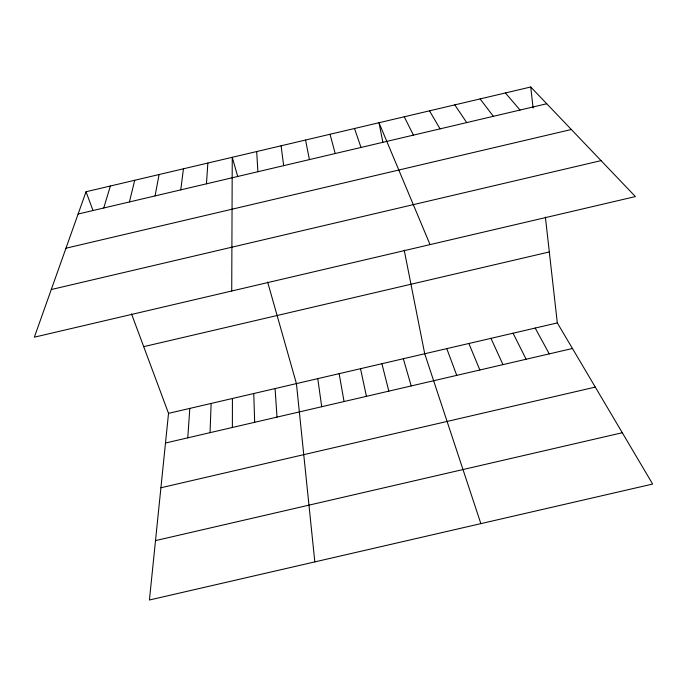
<?xml version="1.0" encoding="UTF-8"?>
<svg xmlns="http://www.w3.org/2000/svg" width="687" height="687" viewBox="0 0 687 687"><rect width="100%" height="100%" fill="white"/><g stroke="black" fill="none" stroke-linecap="round" stroke-linejoin="round"><path stroke-width="1.03" d="M232.369 427.486L232.429 398.494M231.725 291.005L232.258 157.297L237.676 176.404M210.059 432.664L211.115 403.449M206.461 183.824L207.852 163.042M187.774 437.842L189.818 408.404M131.509 313.899L168.53 413.359L149.423 600.009L652.65 484.052L557.312 322.916L545.392 217.075M180.758 189.87L183.455 168.787M155.073 195.915L159.083 174.532M129.405 201.952L134.721 180.269M103.754 207.989L110.367 186.005M86.03 191.742L34.35 337.18L635.389 196.576L530.733 86.991L86.03 191.742L92.994 210.445M78.112 214.026L546.74 103.754M65.961 248.222L571.326 129.5M51.285 289.536L601.056 160.629M143.703 346.66L549.317 251.949M168.53 413.359L557.312 322.916M165.49 443.012L572.443 348.489M160.913 487.761L595.286 387.099M155.502 540.617L622.285 432.733M505.4 92.96L520.042 110.04M480.093 98.919L493.36 116.318M454.794 104.879L466.696 122.587M429.512 110.83L440.049 128.855M535.182 328.06L549.274 353.865M513.069 333.204L526.122 359.249M404.248 116.781L413.419 135.124M490.965 338.348L502.978 364.625M430.053 244.615L378.992 122.733L382.857 142.235M468.869 343.491L479.852 369.992M446.79 348.627L456.735 375.368M354.501 128.503L361.001 147.456M480.866 523.64L424.721 353.762L404.205 250.102M403.312 358.743L411.221 385.939M267.629 282.056L296.423 383.604L314.818 561.897M330.026 134.266L335.204 153.527M381.912 363.715L388.825 391.143M360.52 368.696L366.437 396.339M305.56 140.028L309.416 159.599M339.146 373.668L344.058 401.534M317.78 378.631L321.696 406.73M281.112 145.79L283.654 165.661M530.733 86.991L533.095 107.962M275.083 388.567L277.007 417.112M256.68 151.544L257.908 171.716M253.752 393.531L254.679 422.299"/></g></svg>
